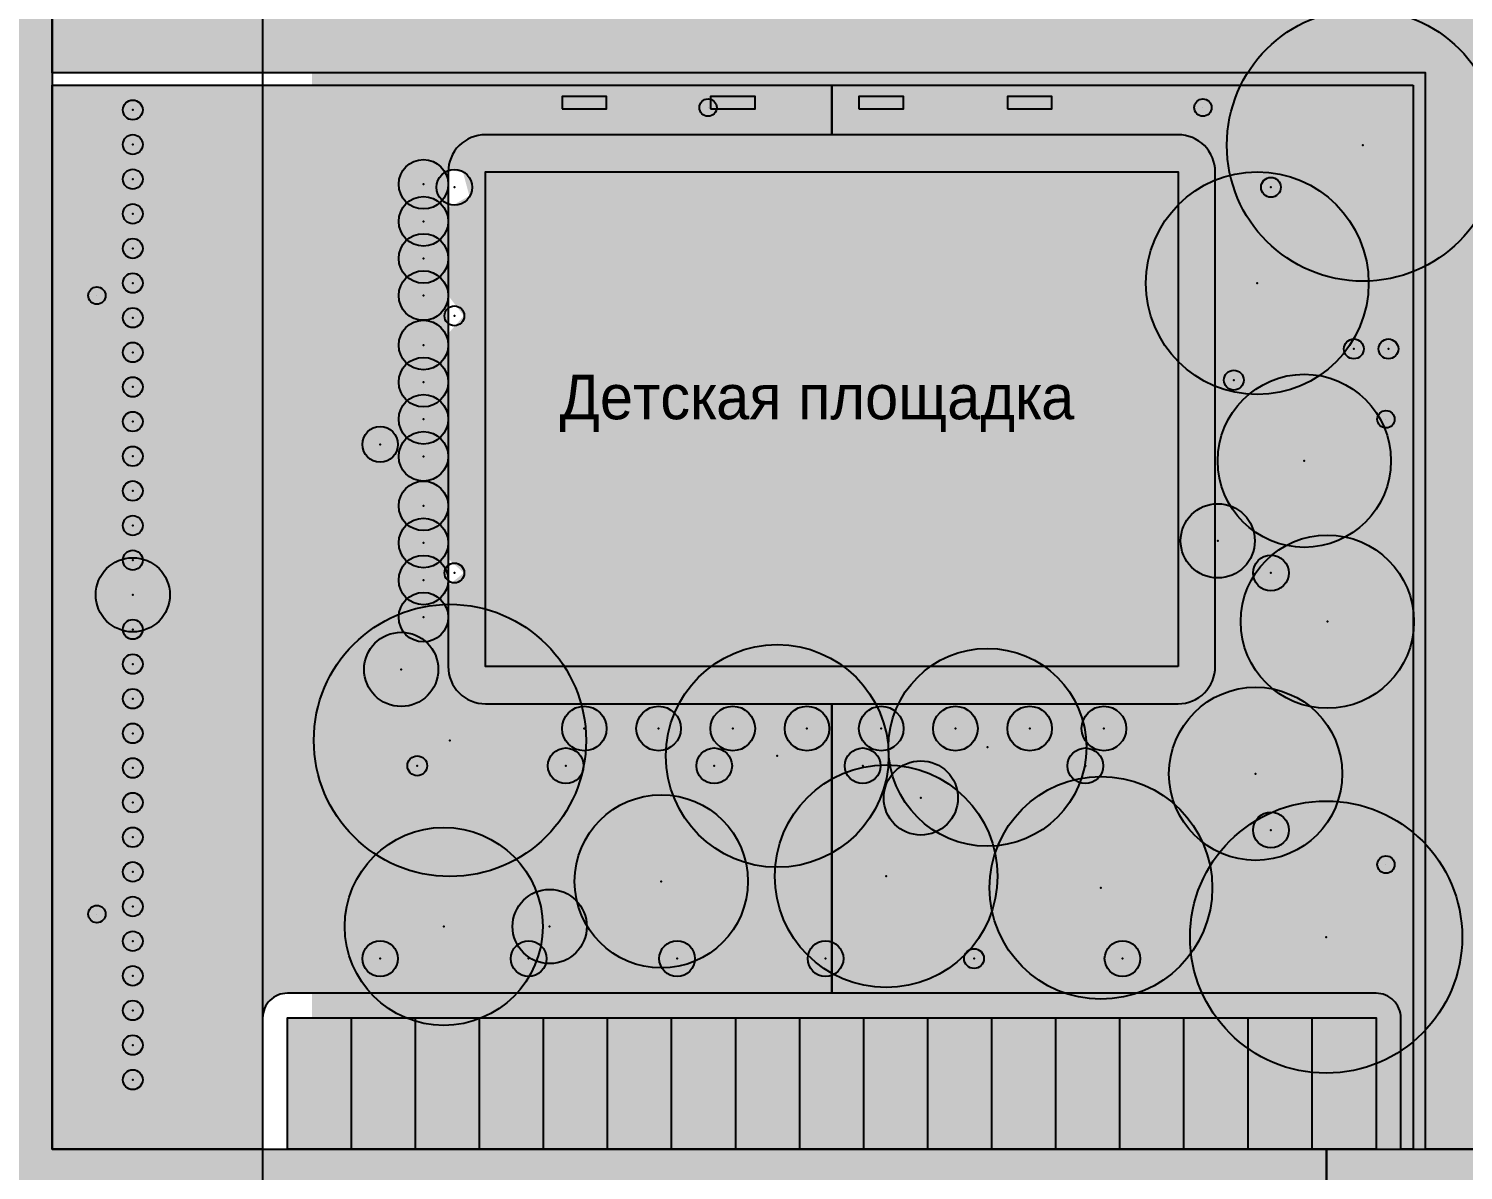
# Model space of a CAD drawing. Header units: metres. Extents: x 0 to 180, y 0 to 150.
# Drawn here: x 37.5 to 95.5, y 39.6 to 85.8 of the extents above; entities that cross this region are included whole.
import ezdxf

# ---------------------------------------------------------------- set-up
doc = ezdxf.new("R2010")
doc.units = ezdxf.units.M
for name, color, linetype in [('BENCHES', 34, 'Continuous'), ('EXISTING_BUSH_Сирень обыкновенная', 82, 'Continuous'), ('EXISTING_BUSH_Спирея Вангутта', 82, 'Continuous'), ('EXISTING_BUSH_Чубушник венечный', 82, 'Continuous'), ('EXISTING_TREE_Береза повислая', 3, 'Continuous'), ('EXISTING_TREE_Клен остролистный', 3, 'Continuous'), ('EXISTING_TREE_Липа мелколистная', 3, 'Continuous'), ('EXISTING_TREE_Тополь бальзамический', 3, 'Continuous'), ('GRASS', 84, 'Continuous'), ('LABELS', 7, 'Continuous'), ('LAMPS', 2, 'Continuous'), ('NEW_BUSH', 3, 'Continuous'), ('NEW_LAWN', 82, 'Continuous'), ('NEW_TREE', 3, 'Continuous'), ('PARKING', 253, 'Continuous'), ('PARKING_MARKINGS', 7, 'Continuous'), ('PATHS', 33, 'Continuous'), ('PLAYGROUND', 40, 'Continuous'), ('POWER_CABLE', 212, 'Continuous'), ('ROAD', 251, 'Continuous')]:
    doc.layers.add(name, color=color, linetype=linetype)

# ---------------------------------------------------------------- blocks, each defined once
blk = doc.blocks.new('BENCH')
blk.add_lwpolyline([(-0.9, -0.25), (0.9, -0.25), (0.9, 0.25), (-0.9, 0.25)], close=True)

msp = doc.modelspace()

# ---------------------------------------------------------------- hatches: boundary and pattern name
at = {"layer": 'GRASS'}
for points in [[(38.5, 83.5), (70, 83.5), (70, 81.5), (56, 81.5), (55.853, 81.493), (55.707, 81.471), (55.565, 81.435), (55.426, 81.386), (55.293, 81.323), (55.167, 81.247), (55.048, 81.16), (54.939, 81.061), (54.84, 80.952), (54.753, 80.833), (54.677, 80.707), (54.614, 80.574), (54.565, 80.435), (54.529, 80.293), (54.507, 80.147), (54.5, 80), (54.5, 60), (54.507, 59.853), (54.529, 59.707), (54.565, 59.565), (54.614, 59.426), (54.677, 59.293), (54.753, 59.167), (54.84, 59.048), (54.939, 58.939), (55.048, 58.84), (55.167, 58.753), (55.293, 58.677), (55.426, 58.614), (55.565, 58.565), (55.707, 58.529), (55.853, 58.507), (56, 58.5), (70, 58.5), (70, 46.8), (48, 46.8), (47.902, 46.795), (47.805, 46.781), (47.71, 46.757), (47.617, 46.724), (47.529, 46.682), (47.444, 46.631), (47.366, 46.573), (47.293, 46.507), (47.227, 46.434), (47.169, 46.356), (47.118, 46.271), (47.076, 46.183), (47.043, 46.09), (47.019, 45.995), (47.005, 45.898), (47, 45.8), (47, 40.5), (38.5, 40.5)], [(93.5, 83.5), (93.5, 40.5), (93, 40.5), (93, 45.8), (92.995, 45.898), (92.981, 45.995), (92.957, 46.09), (92.924, 46.183), (92.882, 46.271), (92.831, 46.356), (92.773, 46.434), (92.707, 46.507), (92.634, 46.573), (92.556, 46.631), (92.471, 46.682), (92.383, 46.724), (92.29, 46.757), (92.195, 46.781), (92.098, 46.795), (92, 46.8), (70, 46.8), (70, 58.5), (84, 58.5), (84.147, 58.507), (84.293, 58.529), (84.435, 58.565), (84.574, 58.614), (84.707, 58.677), (84.833, 58.753), (84.952, 58.84), (85.061, 58.939), (85.16, 59.048), (85.247, 59.167), (85.323, 59.293), (85.386, 59.426), (85.435, 59.565), (85.471, 59.707), (85.493, 59.853), (85.5, 60), (85.5, 80), (85.493, 80.147), (85.471, 80.293), (85.435, 80.435), (85.386, 80.574), (85.323, 80.707), (85.247, 80.833), (85.16, 80.952), (85.061, 81.061), (84.952, 81.16), (84.833, 81.247), (84.707, 81.323), (84.574, 81.386), (84.435, 81.435), (84.293, 81.471), (84.147, 81.493), (84, 81.5), (70, 81.5), (70, 83.5)]]:
    msp.add_hatch(color=84, dxfattribs=at).paths.add_polyline_path(points)
at = {"layer": 'NEW_LAWN'}
for points in [[(49, 84), (93.997, 83.997), (94, 40.501), (93.5, 40.501), (93.5, 40.501), (93.5, 83.499), (93.5, 83.5), (93.499, 83.5), (70, 83.5), (49, 83.5)], [(92, 40.5), (92, 45.8), (49, 45.8), (49, 46.8), (70, 46.8), (92, 46.8), (92.098, 46.795), (92.099, 46.795), (92.195, 46.781), (92.196, 46.781), (92.29, 46.757), (92.291, 46.757), (92.382, 46.724), (92.383, 46.724), (92.471, 46.682), (92.472, 46.682), (92.555, 46.632), (92.556, 46.631), (92.634, 46.573), (92.635, 46.573), (92.707, 46.507), (92.773, 46.435), (92.773, 46.434), (92.831, 46.356), (92.832, 46.355), (92.882, 46.272), (92.882, 46.271), (92.924, 46.183), (92.924, 46.182), (92.957, 46.091), (92.957, 46.09), (92.981, 45.996), (92.981, 45.995), (92.995, 45.899), (92.995, 45.898), (93, 45.8), (93, 40.501), (93, 40.5)]]:
    msp.add_hatch(color=82, dxfattribs=at).paths.add_polyline_path(points)
h = msp.add_hatch(color=82, dxfattribs=at)
h.paths.add_polyline_path([(55.129, 63.787), (54.5, 64.367), (54.5, 73.465), (55.129, 74.18), (54.5, 74.998), (54.5, 78.549), (55.355, 79.027), (55.099, 79.981), (54.504, 80.081), (54.507, 80.147), (54.507, 80.148), (54.529, 80.292), (54.529, 80.293), (54.564, 80.435), (54.565, 80.436), (54.614, 80.574), (54.677, 80.707), (54.677, 80.708), (54.753, 80.833), (54.753, 80.834), (54.84, 80.951), (54.841, 80.952), (54.939, 81.06), (54.94, 81.061), (55.048, 81.159), (55.049, 81.16), (55.166, 81.247), (55.167, 81.247), (55.292, 81.323), (55.293, 81.323), (55.426, 81.386), (55.564, 81.435), (55.565, 81.436), (55.707, 81.471), (55.708, 81.471), (55.852, 81.493), (55.853, 81.493), (56, 81.5), (70, 81.5), (84, 81.5), (84.147, 81.493), (84.148, 81.493), (84.292, 81.471), (84.293, 81.471), (84.435, 81.436), (84.436, 81.435), (84.574, 81.386), (84.707, 81.323), (84.708, 81.323), (84.833, 81.247), (84.834, 81.247), (84.951, 81.16), (84.952, 81.159), (85.06, 81.061), (85.061, 81.06), (85.159, 80.952), (85.16, 80.951), (85.247, 80.834), (85.247, 80.833), (85.323, 80.708), (85.323, 80.707), (85.386, 80.574), (85.435, 80.436), (85.436, 80.435), (85.471, 80.293), (85.471, 80.292), (85.493, 80.148), (85.493, 80.147), (85.5, 80), (85.5, 60), (85.493, 59.853), (85.493, 59.852), (85.471, 59.708), (85.471, 59.707), (85.436, 59.565), (85.435, 59.564), (85.386, 59.426), (85.323, 59.293), (85.323, 59.292), (85.247, 59.167), (85.247, 59.166), (85.16, 59.049), (85.159, 59.048), (85.061, 58.94), (85.06, 58.939), (84.952, 58.841), (84.951, 58.84), (84.834, 58.753), (84.833, 58.753), (84.708, 58.677), (84.707, 58.677), (84.574, 58.614), (84.436, 58.565), (84.435, 58.564), (84.293, 58.529), (84.292, 58.529), (84.148, 58.507), (84.147, 58.507), (84, 58.5), (70, 58.5), (56, 58.5), (55.853, 58.507), (55.852, 58.507), (55.708, 58.529), (55.707, 58.529), (55.565, 58.564), (55.564, 58.565), (55.426, 58.614), (55.293, 58.677), (55.292, 58.677), (55.167, 58.753), (55.166, 58.753), (55.049, 58.84), (55.048, 58.841), (54.94, 58.939), (54.939, 58.94), (54.841, 59.048), (54.84, 59.049), (54.753, 59.166), (54.753, 59.167), (54.677, 59.292), (54.677, 59.293), (54.614, 59.426), (54.565, 59.564), (54.564, 59.565), (54.529, 59.707), (54.529, 59.708), (54.507, 59.852), (54.507, 59.853), (54.5, 60), (54.5, 63.277)])
h.paths.add_polyline_path([(84, 60), (84, 80), (56, 80), (56.001, 60)], flags=16)
at = {"layer": 'PARKING'}
msp.add_hatch(color=253, dxfattribs=at).paths.add_polyline_path([(92, 40.5), (48, 40.5), (48, 45.8), (92, 45.8)])
at = {"layer": 'PATHS'}
msp.add_hatch(color=33, dxfattribs=at).paths.add_polyline_path([(97, 87), (141.5, 87), (141.5, 84), (97, 84), (97, 40.5), (94, 40.5), (94, 84), (38.5, 84), (38.5, 87), (94, 87), (94, 104.2), (97, 104.2)])
at = {"layer": 'PLAYGROUND'}
msp.add_hatch(color=40, dxfattribs=at).paths.add_polyline_path([(84, 60), (56, 60), (56, 80), (84, 80)])
at = {"layer": 'ROAD'}
for points in [[(141.5, 114), (141.5, 150), (146, 150), (146, 114), (146, 109.5), (146, 40.5), (146, 36), (141.5, 36), (90, 36), (90, 40.5), (141.5, 40.5), (141.5, 109.5), (90, 109.5), (90, 114)], [(34, 36), (34, 40.5), (34, 109.5), (34, 114), (38.5, 114), (90, 114), (90, 109.5), (38.5, 109.5), (38.5, 40.5), (90, 40.5), (90, 36), (38.5, 36), (38.5, 0), (34, 0)]]:
    msp.add_hatch(color=251, dxfattribs=at).paths.add_polyline_path(points)

# ---------------------------------------------------------------- linework, layer by layer
at = {"layer": 'EXISTING_BUSH_Сирень обыкновенная'}
for centre in [(53.5, 66.5), (53.5, 65), (53.5, 63.5), (53.5, 62)]:
    msp.add_circle(centre, 1, dxfattribs=at)
for p in [(53.5, 66.5), (53.5, 65), (53.5, 63.5), (53.5, 62)]:
    msp.add_point(p, dxfattribs=at)
at = {"layer": 'EXISTING_BUSH_Спирея Вангутта'}
for centre, radius in [((53.5, 73), 1), ((53.5, 71.5), 1), ((53.5, 70), 1), ((53.5, 68.5), 1), ((60, 57.5), 0.9), ((63, 57.5), 0.9), ((66, 57.5), 0.9), ((69, 57.5), 0.9), ((72, 57.5), 0.9), ((75, 57.5), 0.9), ((78, 57.5), 0.9), ((81, 57.5), 0.9)]:
    msp.add_circle(centre, radius, dxfattribs=at)
for p in [(53.5, 73), (53.5, 71.5), (53.5, 70), (53.5, 68.5), (60, 57.5), (63, 57.5), (66, 57.5), (69, 57.5), (72, 57.5), (75, 57.5), (78, 57.5), (81, 57.5)]:
    msp.add_point(p, dxfattribs=at)
at = {"layer": 'EXISTING_BUSH_Чубушник венечный'}
for centre in [(53.5, 79.5), (53.5, 78), (53.5, 76.5), (53.5, 75)]:
    msp.add_circle(centre, 1, dxfattribs=at)
for p in [(53.5, 79.5), (53.5, 78), (53.5, 76.5), (53.5, 75)]:
    msp.add_point(p, dxfattribs=at)
at = {"layer": 'EXISTING_TREE_Береза повислая'}
for centre in [(89.1, 68.32), (90.03, 61.82), (87.13, 55.67), (63.11, 51.32)]:
    msp.add_circle(centre, 3.5, dxfattribs=at)
for p in [(89.1, 68.32), (90.03, 61.82), (87.13, 55.67), (63.11, 51.32)]:
    msp.add_point(p, dxfattribs=at)
at = {"layer": 'EXISTING_TREE_Клен остролистный'}
for centre in [(76.29, 56.74), (54.32, 49.5)]:
    msp.add_circle(centre, 4, dxfattribs=at)
for p in [(76.29, 56.74), (54.32, 49.5)]:
    msp.add_point(p, dxfattribs=at)
at = {"layer": 'EXISTING_TREE_Липа мелколистная'}
for centre in [(87.2, 75.5), (67.8, 56.39), (72.2, 51.53), (80.88, 51.06)]:
    msp.add_circle(centre, 4.5, dxfattribs=at)
for p in [(87.2, 75.5), (67.8, 56.39), (72.2, 51.53), (80.88, 51.06)]:
    msp.add_point(p, dxfattribs=at)
at = {"layer": 'EXISTING_TREE_Тополь бальзамический'}
for centre in [(91.47, 81.08), (54.57, 57.02), (89.98, 49.07)]:
    msp.add_circle(centre, 5.5, dxfattribs=at)
for p in [(91.47, 81.08), (54.57, 57.02), (89.98, 49.07)]:
    msp.add_point(p, dxfattribs=at)
at = {"layer": 'GRASS'}
for points in [[(38.5, 83.5), (70, 83.5), (70, 81.5), (56, 81.5), (55.853, 81.493), (55.707, 81.471), (55.565, 81.435), (55.426, 81.386), (55.293, 81.323), (55.167, 81.247), (55.048, 81.16), (54.939, 81.061), (54.84, 80.952), (54.753, 80.833), (54.677, 80.707), (54.614, 80.574), (54.565, 80.435), (54.529, 80.293), (54.507, 80.147), (54.5, 80), (54.5, 60), (54.507, 59.853), (54.529, 59.707), (54.565, 59.565), (54.614, 59.426), (54.677, 59.293), (54.753, 59.167), (54.84, 59.048), (54.939, 58.939), (55.048, 58.84), (55.167, 58.753), (55.293, 58.677), (55.426, 58.614), (55.565, 58.565), (55.707, 58.529), (55.853, 58.507), (56, 58.5), (70, 58.5), (70, 46.8), (48, 46.8), (47.902, 46.795), (47.805, 46.781), (47.71, 46.757), (47.617, 46.724), (47.529, 46.682), (47.444, 46.631), (47.366, 46.573), (47.293, 46.507), (47.227, 46.434), (47.169, 46.356), (47.118, 46.271), (47.076, 46.183), (47.043, 46.09), (47.019, 45.995), (47.005, 45.898), (47, 45.8), (47, 40.5), (38.5, 40.5)], [(93.5, 83.5), (93.5, 40.5), (93, 40.5), (93, 45.8), (92.995, 45.898), (92.981, 45.995), (92.957, 46.09), (92.924, 46.183), (92.882, 46.271), (92.831, 46.356), (92.773, 46.434), (92.707, 46.507), (92.634, 46.573), (92.556, 46.631), (92.471, 46.682), (92.383, 46.724), (92.29, 46.757), (92.195, 46.781), (92.098, 46.795), (92, 46.8), (70, 46.8), (70, 58.5), (84, 58.5), (84.147, 58.507), (84.293, 58.529), (84.435, 58.565), (84.574, 58.614), (84.707, 58.677), (84.833, 58.753), (84.952, 58.84), (85.061, 58.939), (85.16, 59.048), (85.247, 59.167), (85.323, 59.293), (85.386, 59.426), (85.435, 59.565), (85.471, 59.707), (85.493, 59.853), (85.5, 60), (85.5, 80), (85.493, 80.147), (85.471, 80.293), (85.435, 80.435), (85.386, 80.574), (85.323, 80.707), (85.247, 80.833), (85.16, 80.952), (85.061, 81.061), (84.952, 81.16), (84.833, 81.247), (84.707, 81.323), (84.574, 81.386), (84.435, 81.435), (84.293, 81.471), (84.147, 81.493), (84, 81.5), (70, 81.5), (70, 83.5)]]:
    msp.add_lwpolyline(points, close=True, dxfattribs=at)
at = {"layer": 'LAMPS'}
for p, q in [((65, 82.6), (65, 82.6, 5)), ((85, 82.6), (85, 82.6, 5)), ((40.3, 75), (40.3, 75, 5)), ((92.4, 70), (92.4, 70, 5)), ((92.4, 52), (92.4, 52, 5)), ((40.3, 50), (40.3, 50, 5))]:
    msp.add_line(p, q, dxfattribs=at)
for centre in [(65, 82.6, 5), (85, 82.6, 5), (40.3, 75, 5), (92.4, 70, 5), (92.4, 52, 5), (40.3, 50, 5)]:
    msp.add_circle(centre, 0.35, dxfattribs=at)
at = {"layer": 'NEW_BUSH'}
for centre, radius in [((41.752, 82.505), 0.4), ((41.752, 81.105), 0.4), ((41.752, 79.705), 0.4), ((54.75, 79.376), 0.72), ((87.75, 79.376), 0.4), ((41.752, 78.305), 0.4), ((41.752, 76.905), 0.4), ((41.752, 75.505), 0.4), ((41.752, 74.105), 0.4), ((54.75, 74.18), 0.4), ((41.752, 72.705), 0.4), ((91.1, 72.845), 0.4), ((92.5, 72.845), 0.4), ((86.25, 71.582), 0.4), ((41.752, 71.305), 0.4), ((41.752, 69.905), 0.4), ((51.75, 68.984), 0.72), ((41.752, 68.505), 0.4), ((41.752, 67.105), 0.4), ((41.752, 65.705), 0.4), ((41.752, 64.305), 0.4), ((87.75, 63.787), 0.72), ((54.75, 63.787), 0.4), ((41.752, 61.505), 0.4), ((41.752, 60.105), 0.4), ((41.752, 58.705), 0.4), ((41.752, 57.305), 0.4), ((41.752, 55.905), 0.4), ((53.25, 55.993), 0.4), ((59.25, 55.993), 0.72), ((65.25, 55.993), 0.72), ((71.25, 55.993), 0.72), ((80.25, 55.993), 0.72), ((41.752, 54.505), 0.4), ((87.75, 53.395), 0.72), ((41.752, 53.105), 0.4), ((41.752, 51.705), 0.4), ((41.752, 50.305), 0.4), ((41.752, 48.905), 0.4), ((51.75, 48.199), 0.72), ((57.75, 48.199), 0.72), ((63.75, 48.199), 0.72), ((69.75, 48.199), 0.72), ((81.75, 48.199), 0.72), ((75.75, 48.199), 0.4), ((41.752, 47.505), 0.4), ((41.752, 46.105), 0.4), ((41.752, 44.705), 0.4), ((41.752, 43.305), 0.4)]:
    msp.add_circle(centre, radius, dxfattribs=at)
for p in [(41.752, 82.505), (41.752, 81.105), (41.752, 79.705), (54.75, 79.376), (87.75, 79.376), (41.752, 78.305), (41.752, 76.905), (41.752, 75.505), (41.752, 74.105), (54.75, 74.18), (41.752, 72.705), (91.1, 72.845), (92.5, 72.845), (86.25, 71.582), (41.752, 71.305), (41.752, 69.905), (41.752, 68.505), (51.75, 68.984), (41.752, 67.105), (41.752, 65.705), (41.752, 64.305), (54.75, 63.787), (87.75, 63.787), (41.752, 61.505), (41.752, 60.105), (41.752, 58.705), (41.752, 57.305), (41.752, 55.905), (53.25, 55.993), (59.25, 55.993), (65.25, 55.993), (71.25, 55.993), (80.25, 55.993), (41.752, 54.505), (87.75, 53.395), (41.752, 53.105), (41.752, 51.705), (41.752, 50.305), (41.752, 48.905), (51.75, 48.199), (57.75, 48.199), (63.75, 48.199), (69.75, 48.199), (75.75, 48.199), (81.75, 48.199), (41.752, 47.505), (41.752, 46.105), (41.752, 44.705), (41.752, 43.305)]:
    msp.add_point(p, dxfattribs=at)
at = {"layer": 'NEW_TREE'}
for centre in [(85.6, 65.087), (41.752, 62.905), (52.6, 59.89), (73.6, 54.694), (58.6, 49.498)]:
    msp.add_circle(centre, 1.5, dxfattribs=at)
for p in [(85.6, 65.087), (41.752, 62.905), (52.6, 59.89), (73.6, 54.694), (58.6, 49.498)]:
    msp.add_point(p, dxfattribs=at)
at = {"layer": 'PARKING'}
msp.add_lwpolyline([(92, 40.5), (48, 40.5), (48, 45.8), (92, 45.8)], close=True, dxfattribs=at)
at = {"layer": 'PARKING_MARKINGS'}
for p, q in [((50.588, 40.5), (50.588, 45.8)), ((53.176, 40.5), (53.176, 45.8)), ((55.765, 40.5), (55.765, 45.8)), ((58.353, 40.5), (58.353, 45.8)), ((60.941, 40.5), (60.941, 45.8)), ((63.529, 40.5), (63.529, 45.8)), ((66.118, 40.5), (66.118, 45.8)), ((68.706, 40.5), (68.706, 45.8)), ((71.294, 40.5), (71.294, 45.8)), ((73.882, 40.5), (73.882, 45.8)), ((76.471, 40.5), (76.471, 45.8)), ((79.059, 40.5), (79.059, 45.8)), ((81.647, 40.5), (81.647, 45.8)), ((84.235, 40.5), (84.235, 45.8)), ((86.824, 40.5), (86.824, 45.8)), ((89.412, 40.5), (89.412, 45.8))]:
    msp.add_line(p, q, dxfattribs=at)
at = {"layer": 'PATHS'}
msp.add_lwpolyline([(97, 87), (141.5, 87), (141.5, 84), (97, 84), (97, 40.5), (94, 40.5), (94, 84), (38.5, 84), (38.5, 87), (94, 87), (94, 104.2), (97, 104.2)], close=True, dxfattribs=at)
at = {"layer": 'PLAYGROUND'}
msp.add_lwpolyline([(84, 60), (56, 60), (56, 80), (84, 80)], close=True, dxfattribs=at)
at = {"layer": 'POWER_CABLE'}
msp.add_polyline3d([(47, 96, -0.7), (47, 22, -0.7)], dxfattribs=at)
at = {"layer": 'ROAD'}
for points in [[(141.5, 114), (141.5, 150), (146, 150), (146, 114), (146, 109.5), (146, 40.5), (146, 36), (141.5, 36), (90, 36), (90, 40.5), (141.5, 40.5), (141.5, 109.5), (90, 109.5), (90, 114)], [(34, 36), (34, 40.5), (34, 109.5), (34, 114), (38.5, 114), (90, 114), (90, 109.5), (38.5, 109.5), (38.5, 40.5), (90, 40.5), (90, 36), (38.5, 36), (38.5, 0), (34, 0)]]:
    msp.add_lwpolyline(points, close=True, dxfattribs=at)

# ---------------------------------------------------------------- block references
at = {"layer": 'BENCHES'}
for p in [(60, 82.8), (66, 82.8), (72, 82.8), (78, 82.8)]:
    msp.add_blockref('BENCH', p, dxfattribs=at)

# ---------------------------------------------------------------- texts
at = {"layer": 'LABELS'}
msp.add_text('Детская площадка', height=1.8, dxfattribs=at).set_placement((59, 70))

doc.saveas('drawing.dxf')
